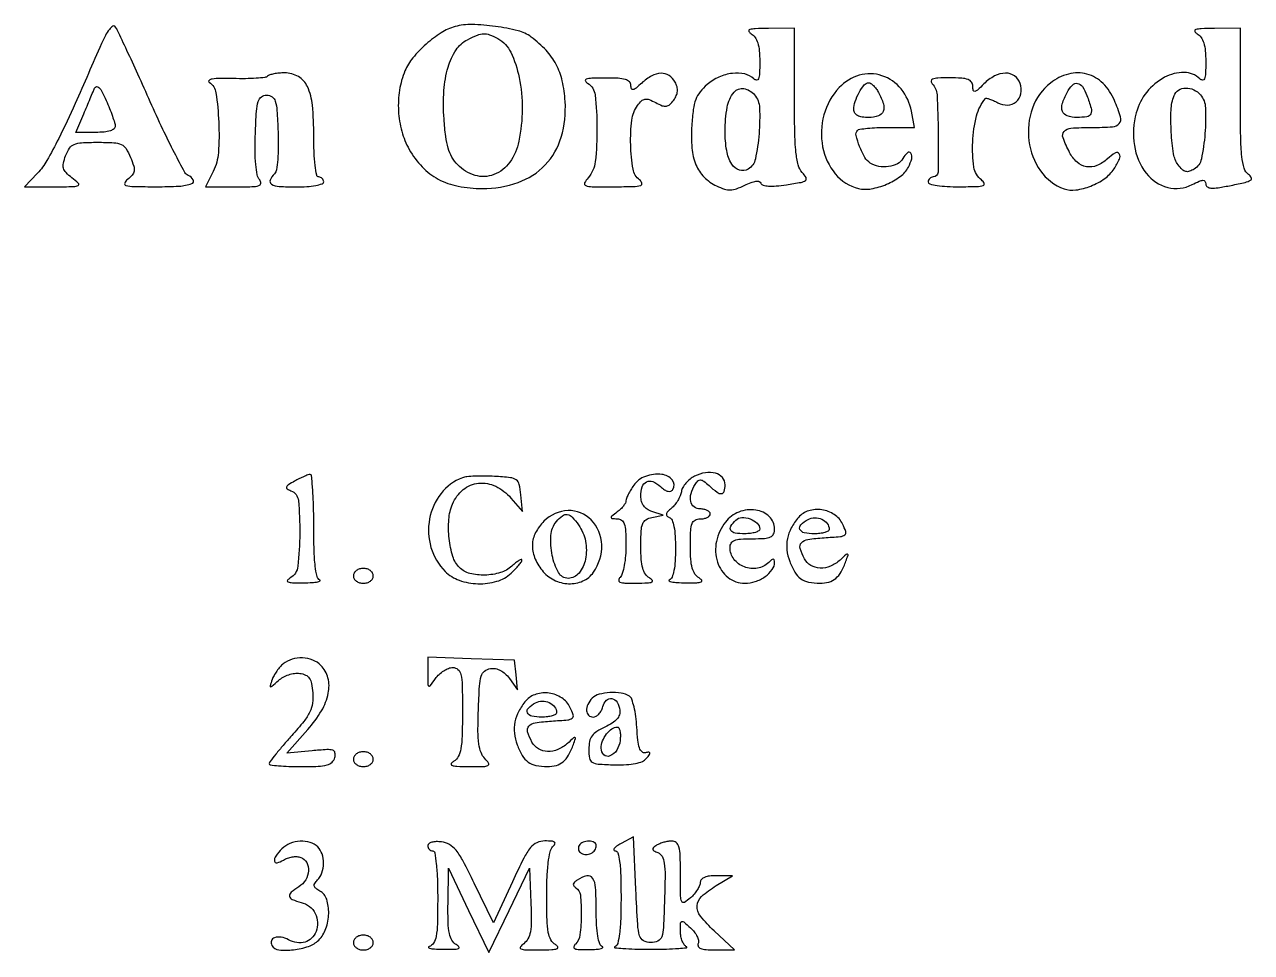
# Model space of a CAD drawing. Extents: x 16 to 560, y 1676 to 2109.
# Drawn here: x 15.6 to 263.2, y 1676.5 to 1863.8 of the extents above; entities that cross this region are included whole.
import ezdxf

# ---------------------------------------------------------------- set-up
doc = ezdxf.new("R2010")
doc.units = 0

msp = doc.modelspace()

# ---------------------------------------------------------------- linework, layer by layer
for points in [[(31.15173, 1859.914867, -0.002225), (25.822182, 1847.798487, -0.009915), (22.522388, 1840.765067, -0.01592), (20.138004, 1836.298466, -0.05941), (18.237154, 1833.75), (15.625818, 1831), (21.562909, 1831.022236, 0.00287), (25.57799, 1831.060325, 0.111331), (26.442379, 1831.269086, 0.522816), (26.506883, 1831.699938, 0.025032), (25.196639, 1832.816787, -0.034748), (23.997508, 1833.879806, -0.12532), (23.488191, 1834.75571, -0.125746), (23.460715, 1835.766799, -0.035092), (23.921889, 1837.294551, -0.056311), (24.701128, 1838.806712, -0.147126), (25.634124, 1839.577237, -0.087457), (27.145359, 1839.92103, -0.012304), (30.353929, 1840, -0.012545), (33.642244, 1839.917483, -0.094732), (35.145248, 1839.551143, -0.145519), (36.106901, 1838.712821, -0.043052), (37.016229, 1836.960821, -0.021153), (37.657708, 1835.205656, -0.112441), (37.743056, 1834.193911, -0.149587), (37.369594, 1833.393906, -0.047299), (36.387549, 1832.492624, 0.139467), (35.83954, 1831.765187, 0.451101), (36.084619, 1831.293339, 0.056369), (37.660553, 1831.084756, 0.003717), (42.25, 1831.031803, 0.014962), (46.818727, 1831.149783, 0.070682), (49.382623, 1831.661154, 0.464371), (49.674437, 1832.428684, 0.176352), (48.680969, 1833.292182, -0.179371), (47.962901, 1833.923725, -0.004424), (45.88275, 1837.865214, -0.009023), (43.538135, 1842.612866, -0.005954), (41.007374, 1848.149171, 0.002098), (38.514908, 1853.714848, 0.00314), (36.287028, 1858.553186, 0.001316), (34.344705, 1862.674292, 0.067607), (33.861539, 1863.414867, 0.401875), (33.42279, 1863.455997, 0.060372), (32.739132, 1862.764125, 0.040794), (31.944244, 1861.543656, 0.021454)], [(102.5, 1863.339282, 0.076144), (99.718831, 1862.106882, 0.038789), (96.660538, 1859.798062, 0.038764), (93.987303, 1857.036321, 0.074097), (92.393895, 1854.400297, 0.060099), (91.299874, 1850.53357, 0.052729), (91.08867, 1846.339176, 0.052993), (91.758196, 1842.214949, 0.062215), (93.267007, 1838.555726, 0.061971), (95.897593, 1835.01626, 0.079227), (99.127897, 1832.56188, 0.074715), (103.115413, 1831.140273, 0.048366), (108, 1830.666667, 0.084248), (115.235769, 1831.894579, 0.119197), (120.702447, 1835.425383, 0.120027), (123.9272, 1841.042667, 0.086199), (124.726582, 1848.263438, 0.040318), (124.13402, 1852.399236, 0.065746), (122.906445, 1855.71881, 0.067129), (120.880951, 1858.55862, 0.043991), (117.879381, 1861.240734, 0.099024), (115.213938, 1862.508368, 0.027733), (110.66211, 1863.38881, 0.028652), (105.931141, 1863.760127, 0.071663)], [(162.25, 1861.919901, -0.108122), (163.060198, 1861.175919, -0.078456), (163.601124, 1860.073002, -0.054175), (163.907027, 1858.492137, -0.020727), (164, 1856.25031, -0.009693), (163.954451, 1853.900904, -0.07412), (163.75, 1852.818815, -0.332949), (163.356231, 1852.553291, -0.18607), (162.8, 1852.8, 0.144702), (160.980839, 1853.789069, 0.083185), (158.467876, 1853.901203, 0.073973), (155.759913, 1853.154455, 0.073536), (153.380486, 1851.650857, 0.047537), (151.948786, 1850.160806, 0.077971), (151.089178, 1848.641201, 0.058015), (150.589447, 1846.627697, 0.016337), (150.282941, 1843.400857, 0.035054), (150.319723, 1838.83062, 0.078031), (151.123891, 1835.455056, 0.098588), (152.762262, 1832.987655, 0.085455), (155.298358, 1831.186283, 0.033605), (156.863981, 1830.5611, 0.084938), (158.073651, 1830.3866, 0.08087), (159.307946, 1830.6209, 0.028447), (160.969547, 1831.334921, -0.023677), (162.24867, 1831.899092, -0.060245), (163.230531, 1832.147404, -0.104475), (163.898655, 1832.09328, -0.244722), (164.248402, 1831.754795, 0.251118), (164.678324, 1831.348635, 0.050516), (165.752762, 1831.170857, 0.036965), (167.317149, 1831.187858, 0.016023), (169.38559, 1831.430572, 0.006695), (172.353929, 1831.916425, 0.121067), (173.227234, 1832.302852, 0.37475), (173.339551, 1832.86812, 0.053702), (172.587642, 1833.903156, -0.12151), (171.77221, 1835.4183, -0.037351), (171.311113, 1837.992713, -0.021227), (171.063843, 1842.101137, -0.004416), (171, 1849.328741), (171, 1863), (165.75, 1862.969591, 0.007048), (163.106127, 1862.917006, 0.064437), (161.973225, 1862.731064, 0.45961), (161.820456, 1862.386929, 0.151017)], [(252.25, 1861.919901, -0.108122), (253.060198, 1861.175919, -0.078456), (253.601124, 1860.073002, -0.054175), (253.907027, 1858.492137, -0.020727), (254, 1856.25031, -0.009693), (253.954451, 1853.900904, -0.07412), (253.75, 1852.818815, -0.332949), (253.356231, 1852.553291, -0.18607), (252.8, 1852.8, 0.19925), (249.647672, 1854.103339, 0.123073), (245.700598, 1853.111394, 0.10171), (242.094057, 1850.111375, 0.103161), (239.985562, 1845.946382, 0.102797), (239.601794, 1839.355304, 0.129211), (241.996194, 1833.750117, 0.165185), (246.320919, 1830.900144, 0.185626), (251.25, 1831.453595, -0.013814), (252.683966, 1832.148513, -0.094288), (253.4446, 1832.331122, -0.267585), (253.840177, 1832.127527, -0.144125), (254, 1831.584584, 0.244841), (254.295805, 1831.016719, 0.139865), (255.045111, 1830.758051, 0.052937), (256.488497, 1830.832165, 0.009532), (259.140918, 1831.304261, 0.007588), (261.982018, 1831.910954, 0.084941), (263.045064, 1832.35419, 0.381756), (263.18983, 1832.863514, 0.122353), (262.640918, 1833.520616, -0.163555), (261.770732, 1834.752015, -0.046127), (261.300227, 1837.088003, -0.022938), (261.057709, 1841.078476, -0.003708), (261, 1848.860243), (261, 1863), (255.75, 1862.969591, 0.007048), (253.106127, 1862.917006, 0.064437), (251.973225, 1862.731064, 0.45961), (251.820456, 1862.386929, 0.151017)], [(111.1504, 1860.919509, -0.16147), (113.745129, 1858.185258, -0.0594), (115.442275, 1853.070557, -0.052297), (116.060368, 1846.733363, -0.047567), (115.388852, 1840.194258, -0.105295), (113.569028, 1835.975066, -0.14783), (110.34954, 1833.475194, -0.16367), (106.537391, 1833.314081, -0.134396), (103.044157, 1835.452997, -0.058472), (101.88973, 1837.012028, -0.057663), (101.121104, 1838.803118, -0.0415), (100.619631, 1841.188389, -0.014262), (100.282097, 1844.702997, -0.032775), (100.272386, 1850.434995, -0.055766), (101.107064, 1855.148927, -0.07148), (102.706053, 1858.641108, -0.133505), (105, 1860.707477, -0.019165), (107.025369, 1861.635093, -0.089412), (108.275272, 1861.905175, -0.10254), (109.455334, 1861.702724, -0.02929)], [(64.669144, 1853.335811, -0.17028), (64.139439, 1853.081191, -0.010377), (62.363395, 1852.920921, -0.014517), (60.196132, 1852.833728, -0.010169), (57.752477, 1852.856113, 0.009189), (55.113422, 1852.885465, 0.03496), (53.4715, 1852.758544, 0.135174), (52.857423, 1852.487433, 0.50615), (52.8754, 1852.133784, -0.214299), (54.255359, 1849.960288, -0.0244), (54.818727, 1844.028264, -0.028974), (54.745282, 1837.926068, -0.09851), (53.703345, 1834.10716), (52.153289, 1831), (58.199089, 1831, 0.006641), (61.515855, 1831.044052, 0.063542), (62.911079, 1831.259882, 0.308939), (63.291162, 1831.719342, 0.1987), (63.078674, 1832.405204, -0.126804), (62.594776, 1833.431833, -0.023545), (62.298867, 1835.514748, -0.021342), (62.157498, 1838.264652, -0.01153), (62.206229, 1841.655204, -0.005937), (62.434305, 1846.27731, -0.055879), (62.77564, 1848.232679, -0.165665), (63.419252, 1849.148055, -0.158723), (64.5, 1849.5, -0.152231), (65.576751, 1849.164394, -0.167971), (66.221062, 1848.2875, -0.058737), (66.566769, 1846.424778, -0.00652), (66.7969, 1842.0969, -0.012814), (66.840117, 1839.107726, -0.019341), (66.710387, 1836.50735, -0.01748), (66.454483, 1834.445485, -0.158036), (66.0469, 1833.6469, 0.096943), (65.199558, 1832.387147, 0.374504), (65.470899, 1831.56238, 0.12032), (66.97983, 1831.100899, 0.014329), (70.5, 1831, 0.017105), (72.60834, 1831.072146, 0.027868), (74.384375, 1831.29375, 0.026982), (75.707933, 1831.608967, 0.332234), (76, 1832, 0.099038), (75.923658, 1832.381638, 0.097945), (75.70625, 1832.70625, 0.097945), (75.381638, 1832.923658, 0.099038), (75, 1833, -0.360933), (74.584126, 1833.345172, -0.016262), (74.280202, 1835.319373, -0.019889), (74.067552, 1837.956823, -0.01017), (74, 1841.277494, 0.02254), (73.719499, 1847.496603, 0.08607), (72.718411, 1851.231763, 0.153419), (70.882744, 1853.250065, 0.132845), (68.109963, 1854, 0.02193), (66.998262, 1853.951217, 0.025751), (65.953863, 1853.804894, 0.025987), (65.098461, 1853.593159, 0.123316)], [(140.188561, 1851.961045, -0.012395), (139.024239, 1850.929021, -0.119524), (138.436751, 1850.6361, -0.376872), (138.11646, 1850.809506, -0.088671), (138, 1851.461045, 0.196577), (137.698896, 1852.197316, 0.12936), (136.902088, 1852.671805, 0.058841), (135.397738, 1852.918062, 0.012626), (132.75, 1852.969591, 0.007048), (130.106127, 1852.917006, 0.064437), (128.973225, 1852.731064, 0.45961), (128.820456, 1852.386929, 0.151017), (129.25, 1851.919901, -0.238565), (130.77571, 1849.565618, -0.025419), (131.150754, 1842.851963, -0.028053), (130.804558, 1836.084949, -0.158394), (129.345012, 1832.828741, 0.076221), (128.66123, 1831.792802, 0.444262), (128.889281, 1831.260663, 0.080158), (130.156499, 1831.043395, 0.003609), (134.595012, 1831.031803, 0.004634), (138.514641, 1831.086186, 0.058779), (139.972418, 1831.292459, 0.429556), (140.214937, 1831.734957, 0.154053), (139.75, 1832.392046, -0.191933), (138.426275, 1834.589193, -0.033767), (137.957698, 1839.482111, -0.035793), (138.176177, 1844.491298, -0.129778), (139.329165, 1847.435482, -0.044071), (140.137696, 1848.358349, -0.153863), (140.839354, 1848.70417, -0.132433), (141.677348, 1848.610985, -0.029338), (143, 1848, 0.028776), (144.317332, 1847.389676, 0.129782), (145.152268, 1847.29052, 0.154698), (145.846326, 1847.62312, 0.046429), (146.632088, 1848.511528, 0.053322), (147.16103, 1849.425086, 0.08455), (147.38383, 1850.299155, 0.086096), (147.302984, 1851.186257, 0.057248), (146.92607, 1852.13814, 0.126646), (145.711582, 1853.459317, 0.15159), (144.091446, 1853.915753, 0.118959), (142.187172, 1853.402881, 0.062615)], [(180.038791, 1851.041526, 0.121275), (176.954737, 1845.527822, 0.114624), (176.694722, 1839.089697, 0.125465), (179.25136, 1833.623819, 0.162374), (183.907566, 1830.693444, 0.104485), (186.508215, 1830.611323, 0.056745), (189.58578, 1831.52976, 0.057027), (192.351287, 1833.103332, 0.11251), (194.000529, 1835.000988, 0.058178), (194.661658, 1836.679728, 0.211263), (194.485962, 1837.786331, 0.458516), (193.795508, 1837.881598, 0.08467), (192.875307, 1836.74167, -0.144808), (191.771925, 1835.665369, -0.085382), (190.007317, 1835.090362, -0.079841), (188.029274, 1835.11942, -0.098399), (186.312561, 1835.785665, -0.121989), (185.212455, 1836.939303, -0.036653), (184.159042, 1839.144771, -0.032919), (183.448864, 1841.388747, -0.262302), (183.730511, 1842.397177, -0.162385), (184.206813, 1842.635204, -0.010587), (185.75964, 1842.822921, -0.014513), (187.656785, 1842.956141, -0.010271), (189.791667, 1843), (195.25, 1843), (194.62607, 1846.25, 0.122825), (192.531519, 1850.768114, 0.144724), (188.666412, 1853.439822, 0.150544), (184.089932, 1853.524616, 0.135602)], [(209.222222, 1851.777778, -0.009151), (207.94567, 1850.547114, -0.13264), (207.395161, 1850.256967, -0.414034), (207.092414, 1850.448371, -0.055539), (207, 1851.277778, 0.147756), (206.74397, 1852.125255, 0.159528), (206.067742, 1852.658392, 0.073825), (204.74998, 1852.930806, 0.014118), (202.3, 1853, 0.0096), (199.925377, 1852.954404, 0.073105), (198.829167, 1852.75, 0.330343), (198.558074, 1852.355767, 0.189643), (198.8, 1851.8, -0.185873), (199.774007, 1849.606255, -0.009915), (200.010645, 1841.841708, -0.007574), (199.975077, 1833.956095, -0.408467), (199, 1833, 0.099038), (198.618362, 1832.923658, 0.097945), (198.29375, 1832.70625, 0.097945), (198.076342, 1832.381638, 0.099038), (198, 1832, 0.343379), (198.309858, 1831.60201, 0.023516), (199.804549, 1831.29791, 0.025245), (201.813189, 1831.08986, 0.014455), (204.25, 1831.031803, 0.004944), (207.816919, 1831.085226, 0.067271), (209.09776, 1831.290881, 0.456897), (209.290585, 1831.722551, 0.121707), (208.75, 1832.392046, -0.196716), (207.217264, 1834.989986, -0.048329), (206.974602, 1840.045014, -0.048936), (207.750755, 1845.308346, -0.114483), (209.549808, 1848.83102, -0.285701), (209.76893, 1848.902196, -0.021674), (210.39371, 1848.718578, -0.02466), (211.166825, 1848.411133, -0.015899), (212.031018, 1847.983399, 0.129974), (214.019614, 1847.511698, 0.173886), (215.734821, 1848.176821, 0.169641), (216.66407, 1849.798067, 0.123549), (216.535391, 1851.888493, 0.164688), (215.429309, 1853.393537, 0.157716), (213.615329, 1853.950133, 0.11854), (211.390199, 1853.379318, 0.074714)], [(222.658927, 1851.946352, 0.141593), (219.026101, 1846.889469, 0.117944), (218.317822, 1840.28557, 0.12149), (220.666948, 1834.224612, 0.155681), (225.402623, 1830.62183, 0.120844), (227.812729, 1830.377686, 0.059821), (230.803508, 1831.17031, 0.058642), (233.613363, 1832.689749, 0.094755), (235.497995, 1834.637284, 0.034496), (236.61328, 1836.626131, 0.260779), (236.54267, 1837.6616, 0.404736), (235.758786, 1837.839651, 0.047473), (234.17739, 1836.660536, -0.086357), (232.045162, 1835.313984, -0.140408), (229.931821, 1835.076301, -0.142615), (228.036278, 1835.992688, -0.090222), (226.52568, 1837.95034, -0.028417), (225.199704, 1840.916136, -0.279094), (225.43571, 1842.207776, -0.198911), (226.802886, 1842.873329, -0.015087), (231, 1843, 0.014633), (235.218451, 1843.123483, 0.206106), (236.542013, 1843.787583, 0.256722), (236.806255, 1845.114011, 0.022461), (235.584658, 1848.451627, 0.09862), (233.276031, 1851.881914, 0.130166), (230.024721, 1853.756172, 0.131659), (226.300776, 1853.764526, 0.102089)], [(33.925836, 1843.25, -0.244857), (33.688147, 1842.71918, -0.090813), (32.94297, 1842.323244, -0.054836), (31.708406, 1842.075933, -0.022039), (29.98658, 1842), (25.97316, 1842), (27.577389, 1845.75, 0.00055), (28.235002, 1847.291903, 0.000562), (28.884351, 1848.823862, 0.000544), (29.445279, 1850.155408, 0.002354), (29.773875, 1850.948253, -0.277538), (30.163309, 1851.238903, -0.233936), (30.652143, 1851.05496, -0.068235), (31.29529, 1850.14455, -0.015774), (32.108902, 1848.448253, -0.009216), (32.781564, 1846.844982, -0.010642), (33.361519, 1845.292612, -0.009785), (33.797637, 1843.961828, -0.059534)], [(162.927539, 1849.58731, -0.163639), (163.948208, 1846.942633, -0.031568), (163.848326, 1841.740301, -0.030095), (163.115114, 1836.629262, -0.207946), (161.691431, 1834.603976, -0.216128), (159.883074, 1834.381643, -0.181318), (158.346174, 1835.579654, -0.096822), (157.32295, 1838.323854, -0.040987), (157, 1842.256871, -0.04408), (157.426415, 1847.08435, -0.126613), (158.812206, 1850.121298, -0.274479), (160.772608, 1850.848155, -0.176129)], [(187.964816, 1850.065741, -0.04526), (188.94188, 1847.760804, -0.171781), (188.89603, 1846.220581, -0.224985), (187.931744, 1845.30738, -0.079063), (186, 1845, -0.033022), (184.648886, 1845.08933, -0.087468), (183.729006, 1845.380478, -0.13464), (183.196458, 1845.875302, -0.139502), (183, 1846.565741, -0.079187), (183.264826, 1848.22742, -0.047118), (184.065888, 1850.06923, -0.046641), (185.087814, 1851.57059, -0.223606), (186, 1852, -0.150179), (186.428343, 1851.868375, -0.045357), (186.960638, 1851.431812, -0.040905), (187.500138, 1850.806006, -0.034591)], [(230.024751, 1849.4349, -0.020067), (230.871724, 1846.90614, -0.179736), (230.788222, 1845.758187, -0.250988), (230.001604, 1845.159337, -0.039739), (228, 1845, -0.079063), (226.068256, 1845.30738, -0.224985), (225.10397, 1846.220581, -0.171781), (225.05812, 1847.760804, -0.04526), (226.035184, 1850.065741, -0.065722), (227.089626, 1851.534486, -0.248353), (228.125733, 1851.889415, -0.214681), (229.117608, 1851.2399, -0.051236)], [(252.927539, 1849.58731, -0.163639), (253.948208, 1846.942633, -0.031568), (253.848326, 1841.740301, -0.030095), (253.115114, 1836.629262, -0.207946), (251.691431, 1834.603976, -0.053444), (250.7111, 1834.140951, -0.147704), (249.95639, 1834.109853, -0.131815), (249.256794, 1834.505067, -0.03895), (248.441431, 1835.44113, -0.121994), (247.513765, 1837.660323, -0.023386), (247.046689, 1842.033861, -0.025266), (247.005902, 1846.511371, -0.081428), (247.606989, 1849.418213, -0.163273), (248.504929, 1850.505966, -0.132069), (249.961705, 1850.947661, -0.116796), (251.589793, 1850.616331, -0.111652)], [(70.132658, 1771.616582, 0.013834), (68.869491, 1770.869817, 0.161157), (68.509426, 1770.433244, 0.356033), (68.62869, 1770.06598, 0.051625), (69.382658, 1769.683402, -0.285379), (70.892911, 1767.690187, -0.024996), (71.174102, 1761.0696, -0.02588), (70.780002, 1754.429667, -0.237403), (69.25, 1752.080099, 0.094553), (68.698753, 1751.600547, 0.51356), (68.791401, 1751.281455, 0.080433), (69.695608, 1751.118017, 0.007272), (72, 1751.109356, 0.01065), (73.648114, 1751.162253, 0.028792), (74.810937, 1751.2918, 0.10152), (75.268324, 1751.469657, 0.607908), (75.25, 1751.662281, -0.245481), (74.654574, 1752.360894, -0.027612), (74.292105, 1754.48301, -0.021815), (74.065188, 1757.703728, -0.006679), (74, 1762.583333, 0.006752), (73.946095, 1766.575003, 0.011279), (73.779687, 1769.929695, 0.005023), (73.551335, 1772.702565, 0.401093), (73.25, 1772.964565, 0.07822), (72.824313, 1772.876795, 0.01217), (72.024906, 1772.553977, 0.013299), (71.094012, 1772.121708, 0.01123)], [(138.556704, 1770.777494, 0.01766), (137.960783, 1769.85933, 0.020027), (137.457282, 1768.938406, 0.01967), (137.094886, 1768.128969, 0.095695), (137, 1767.637736, -0.129432), (136.883619, 1767.195684, -0.036794), (136.485938, 1766.599699, -0.034415), (135.919766, 1765.968033, -0.030488), (135.25, 1765.392046, 0.005777), (134.13212, 1764.522916, 0.22845), (134, 1764.24884, 0.395521), (134.161439, 1764.076683, 0.011517), (135.25, 1764.031803, -0.15434), (136.12591, 1763.737219, -0.157011), (136.665953, 1762.994385, -0.067819), (136.934426, 1761.533208, -0.011571), (137, 1758.7, -0.020792), (136.911925, 1756.58293, -0.024856), (136.6475, 1754.604375, -0.024774), (136.265473, 1752.988067, -0.12661), (135.8, 1752.2, 0.171477), (135.534291, 1751.643915, 0.345726), (135.777083, 1751.256335, 0.078228), (136.8017, 1751.060017, 0.010001), (139.05, 1751.030409, 0.007366), (141.347588, 1751.079966, 0.083819), (142.233494, 1751.26282, 0.508239), (142.32063, 1751.590942, 0.090879), (141.75, 1752.080099, -0.114293), (140.915185, 1752.86566, -0.080492), (140.378666, 1754.043119, -0.050871), (140.085165, 1755.802958, -0.015902), (140, 1758.480139, -0.01122), (140.069603, 1761.581432, -0.081134), (140.375103, 1763.037645, -0.165324), (141.040831, 1763.833843, -0.088352), (142.25, 1764.3035), (144.5, 1764.746101), (142.25, 1765.489682, -0.066453), (141.2798, 1765.960607, -0.088582), (140.57198, 1766.635116, -0.089436), (140.145838, 1767.507498, -0.069108), (140, 1768.557614, -0.074253), (140.284991, 1770.4661, -0.205843), (141.14355, 1771.480301, -0.219666), (142.422893, 1771.518485, -0.083427), (143.963736, 1770.532819, 0.034239), (144.805722, 1769.869701, 0.091132), (145.50256, 1769.561101, 0.150882), (146.050105, 1769.596395, 0.164806), (146.45974, 1769.934857, 0.322121), (146.326049, 1771.850471, 0.195341), (144.232602, 1772.972594, 0.11266), (140.92151, 1772.579546, 0.155551)], [(150.843281, 1772.609186, 0.055016), (149.928146, 1772.019495, 0.04581), (149.100031, 1771.210224, 0.047768), (148.475027, 1770.315767, 0.085798), (148.174498, 1769.474883, -0.057436), (147.922094, 1768.619133, -0.035008), (147.442819, 1767.679226, -0.03473), (146.828592, 1766.802211, -0.051035), (146.16564, 1766.135248, 0.027003), (145.423369, 1765.456909, 0.139248), (145.159299, 1764.973142, 0.264662), (145.272319, 1764.600556, 0.100377), (145.75, 1764.301915, -0.213534), (146.291362, 1763.767006, -0.043737), (146.676347, 1762.444277, -0.033774), (146.92305, 1760.531813, -0.015193), (147, 1758, -0.015358), (146.922451, 1755.475879, -0.033339), (146.674812, 1753.552994, -0.042538), (146.289573, 1752.212064, -0.208569), (145.75, 1751.662281, 0.607908), (145.731676, 1751.469657, 0.10152), (146.189063, 1751.2918, 0.028792), (147.351886, 1751.162253, 0.01065), (149, 1751.109356, 0.007272), (151.304392, 1751.118017, 0.080433), (152.208599, 1751.281455, 0.51356), (152.301247, 1751.600547, 0.094553), (151.75, 1752.080099, -0.114886), (150.913175, 1752.869399, -0.080592), (150.377024, 1754.054011, -0.050548), (150.084524, 1755.830752, -0.01554), (150, 1758.54969, -0.009946), (150.061813, 1761.656928, -0.078137), (150.341738, 1763.068711, -0.189894), (150.946574, 1763.748642, -0.117654), (152, 1764, 0.048028), (152.765418, 1764.073693, 0.068025), (153.4125, 1764.29375, 0.088204), (153.848523, 1764.618118, 0.191087), (154, 1765, 0.191087), (153.848523, 1765.381882, 0.088204), (153.4125, 1765.70625, 0.068025), (152.765418, 1765.926307, 0.048028), (152, 1766, -0.167499), (150.753716, 1766.429554, -0.176598), (150.06991, 1767.526636, -0.124246), (150.133949, 1769.149319, -0.069442), (150.954263, 1770.960237, -0.056823), (151.528219, 1771.673612, -0.220572), (152.048425, 1771.860891, -0.142294), (152.683972, 1771.613422, -0.020392), (153.767691, 1770.710237, 0.022379), (155.382548, 1769.375229, 0.176699), (156.296371, 1769.096276, 0.328899), (156.833594, 1769.538781, 0.061645), (157, 1770.883369, 0.180881), (156.462964, 1772.319303, 0.146462), (155.063451, 1773.204852, 0.109255), (153.038138, 1773.317686, 0.075266)], [(104, 1772.309476, 0.138267), (99.675751, 1769.126961, 0.120109), (97.362168, 1763.980396, 0.116945), (97.646496, 1758.233424, 0.126451), (100.495213, 1753.413878, 0.11237), (103.358296, 1751.612491, 0.077567), (107.138383, 1750.913016, 0.078076), (110.926205, 1751.399319, 0.117157), (113.811439, 1753.038955, 0.013978), (114.649662, 1753.86483, 0.01887), (115.35711, 1754.659927, 0.016127), (115.888442, 1755.348591, 0.157507), (116, 1755.693943, 0.515664), (115.853813, 1755.797997, 0.052568), (115.397889, 1755.584113, 0.032414), (114.737436, 1755.123996, 0.015569), (113.950262, 1754.454988, -0.111052), (111.652472, 1753.156493, -0.066453), (108.541745, 1752.653021, -0.067873), (105.496997, 1752.982493, -0.136353), (103.409012, 1754.162417, -0.12295), (102.061439, 1756.406808, -0.046656), (101.320166, 1760.011548, -0.046214), (101.253723, 1763.872738, -0.079553), (101.997451, 1766.993847, -0.122431), (104.142108, 1769.896408, -0.148427), (107.251543, 1771.196766, -0.139409), (110.710955, 1770.582825, -0.103466), (113.795801, 1768.194223), (116.091602, 1765.5), (115.795801, 1768.885534, 0.032645), (115.477703, 1770.956373, 0.188425), (114.872635, 1771.859736, 0.126009), (113.67626, 1772.306576, 0.011646), (110.5, 1772.572291, 0.011837), (108.475762, 1772.646207, 0.01331), (106.528125, 1772.619343, 0.012635), (104.87857, 1772.510845, 0.067281)], [(120.454545, 1763.545455, 0.076778), (118.75617, 1761.226546, 0.110539), (118.107665, 1758.775993, 0.10739), (118.558887, 1756.230461, 0.069391), (120.07258, 1753.634859, 0.10909), (122.443121, 1751.690455, 0.10789), (125.421588, 1750.915031, 0.114701), (128.308523, 1751.466245, 0.136518), (130.443296, 1753.222506, 0.16109), (132.105155, 1758.759605, 0.187422), (129.984686, 1763.797418, 0.213809), (125.303148, 1765.670407, 0.188356)], [(157.07258, 1763.365141, 0.116059), (155.253273, 1759.454443, 0.128401), (155.465725, 1755.296909, 0.148522), (157.599211, 1752.187418, 0.170256), (160.985275, 1751, 0.081804), (163.098966, 1751.348145, 0.072885), (165.083341, 1752.361138, 0.080923), (166.51061, 1753.770283, 0.15889), (167, 1755.271429, 0.081409), (166.927739, 1755.712302, 0.338433), (166.718354, 1755.853473, 0.158891), (166.367249, 1755.71543, 0.023917), (165.8, 1755.2, -0.155225), (163.546813, 1754.034383, -0.134958), (160.89258, 1754.29769, -0.138244), (158.790858, 1755.868796, -0.165006), (158, 1758.2, -0.130595), (158.238071, 1759.095939, -0.169303), (158.875, 1759.65, -0.080495), (160.126596, 1759.929702, -0.014806), (162.5, 1760, 0.014095), (164.962053, 1760.069418, 0.08906), (166.177427, 1760.359156, 0.185286), (166.781283, 1760.954253, 0.106977), (167, 1761.964816, 0.206401), (165.922549, 1764.46372, 0.155356), (163.195406, 1765.775633, 0.128685), (159.788883, 1765.379275, 0.133913)], [(171.817182, 1764.298524, 0.056913), (170.366144, 1762.210422, 0.074162), (169.578813, 1760.023307, 0.07618), (169.475417, 1757.748568, 0.064257), (170.037095, 1755.402434, 0.042024), (171.080067, 1753.228462, 0.104184), (172.263657, 1751.92945, 0.10793), (173.842875, 1751.244556, 0.047123), (176.127555, 1751.015313, 0.068204), (177.948859, 1751.254111, 0.108727), (179.333965, 1751.980804, 0.092588), (180.430706, 1753.319512, 0.039238), (181.3878, 1755.443933, 0.00681), (181.814607, 1756.685007, 0.446126), (181.713634, 1756.86069, 0.236973), (181.443752, 1756.790205, 0.003685), (180.214294, 1755.693933, -0.08518), (178.26356, 1754.455614, -0.107695), (176.167199, 1754.071757, -0.124075), (174.31855, 1754.604048, -0.138923), (173.035184, 1755.934259, -0.048036), (172.155143, 1758.042744, -0.267372), (172.416109, 1759.19289, -0.172665), (173.699178, 1759.866091, -0.020134), (176.972466, 1760.19774, 0.006368), (180.263224, 1760.439872, 0.140539), (181.152463, 1760.780109, 0.324122), (181.353401, 1761.431435, 0.033638), (180.699663, 1763, 0.133013), (179.03604, 1764.871714, 0.109069), (176.525756, 1765.82359, 0.110494), (173.875094, 1765.624593, 0.139587)], [(127.443296, 1762.777494, -0.105092), (128.829867, 1759.512494, -0.096636), (128.828073, 1755.861094, -0.120692), (127.530349, 1753.056581, -0.228135), (125.335184, 1752, -0.274396), (123.397149, 1753.150176, -0.074198), (122.116968, 1756.641461, -0.068616), (121.849397, 1760.670523, -0.15677), (122.97125, 1763.465358, -0.054795), (124.171858, 1764.626274, -0.205765), (125.164253, 1764.88311, -0.168485), (126.167723, 1764.352433, -0.034888)], [(164, 1761.964816, -0.260373), (163.792731, 1761.593777, -0.060265), (163.11875, 1761.283415, -0.047344), (162.149321, 1761.070151, -0.03049), (161, 1761, -0.034493), (159.018896, 1761.13683, -0.213674), (158.175056, 1761.66462, -0.295242), (158.161047, 1762.504601, -0.057037), (159.153196, 1763.753196, -0.193956), (160.362253, 1764.267576, -0.093413), (162.050883, 1763.982579, -0.09555), (163.490315, 1763.111885, -0.212167)], [(178, 1761.877555, -0.274322), (177.799313, 1761.539295, -0.053871), (177.11875, 1761.257782, -0.043498), (176.149487, 1761.063686, -0.027681), (175, 1761, -0.047802), (172.971755, 1761.194352, -0.246412), (172.118806, 1761.876039, -0.314518), (172.304494, 1762.810746, -0.063847), (173.739424, 1763.87405, -0.125329), (175.10239, 1764.237865, -0.112901), (176.532392, 1763.928042, -0.122207), (177.604613, 1763.05846, -0.162963)], [(82, 1752.5, 0.130775), (82.153209, 1751.924246, 0.10214), (82.583333, 1751.4375, 0.08892), (83.230589, 1751.111864, 0.072314), (84, 1751, 0.072314), (84.769411, 1751.111864, 0.08892), (85.416667, 1751.4375, 0.10214), (85.846791, 1751.924246, 0.130775), (86, 1752.5, 0.130775), (85.846791, 1753.075754, 0.10214), (85.416667, 1753.5625, 0.08892), (84.769411, 1753.888136, 0.072314), (84, 1754, 0.072314), (83.230589, 1753.888136, 0.08892), (82.583333, 1753.5625, 0.10214), (82.153209, 1753.075754, 0.130775)], [(67.830866, 1734.75, 0.043976), (67.186897, 1734.130396, 0.026604), (66.534631, 1733.296157, 0.026531), (65.970869, 1732.391612, 0.041655), (65.596702, 1731.556067, 0.006987), (65.174753, 1730.298805, 0.467313), (65.281854, 1730.129669, 0.216939), (65.563315, 1730.215277, 0.00326), (66.8745, 1731.386424, -0.059151), (67.796665, 1732.041151, -0.043722), (68.944314, 1732.542475, -0.044488), (70.131067, 1732.827288, -0.071954), (71.167535, 1732.830358, -0.071361), (72.352278, 1732.485597, -0.139185), (73.097444, 1731.855077, -0.100645), (73.544031, 1730.772751, -0.02678), (73.800565, 1728.914394, -0.053477), (73.751624, 1726.807235, -0.081871), (73.224274, 1725.062047, -0.055554), (72.00025, 1723.143213, -0.013374), (69.550565, 1720.267464, 0.005528), (67.806679, 1718.284169, 0.008352), (66.336728, 1716.515753, 0.004023), (65.133924, 1714.993618, 0.166693), (65, 1714.603071, 0.377309), (65.211768, 1714.362392, 0.008357), (66.875115, 1714.177152, 0.014688), (68.935865, 1714.043383, 0.008862), (71.383369, 1714, 0.009614), (74.862552, 1714.066907, 0.055922), (76.6733, 1714.340917, 0.122153), (77.685735, 1714.900623, 0.142682), (78.247959, 1715.840196, 0.113007), (78.277465, 1716.800368, 0.279583), (77.821361, 1717.300303, 0.087788), (76.637991, 1717.432008, 0.007877), (73.649413, 1717.192291), (68.569644, 1716.70419), (72.784822, 1721.492885, 0.045443), (75.555724, 1725.285559, 0.084838), (76.930287, 1728.820361, 0.112749), (76.859394, 1731.908878, 0.135291), (75.428571, 1734.428571, 0.102973), (73.786615, 1735.504741, 0.08336), (71.721302, 1735.941961, 0.082591), (69.608599, 1735.681795, 0.098035)], [(97, 1732.816427, 0.003901), (97.017377, 1730.589122, 0.246489), (97.198964, 1730.255897, 0.39971), (97.497054, 1730.307682, 0.006816), (98.556704, 1731.777494, -0.052447), (99.296151, 1732.627743, -0.04614), (100.226969, 1733.347139, -0.048718), (101.19926, 1733.839075, -0.093028), (102.056704, 1734, -0.181985), (103.102089, 1733.606479, -0.160593), (103.69572, 1732.598566, -0.048844), (103.950112, 1730.419012, -0.004646), (104, 1725.04969, -0.006692), (103.934959, 1720.190326, -0.036766), (103.672648, 1717.582943, -0.07538), (103.150473, 1716.029319, -0.143132), (102.25, 1715.080099, 0.116653), (101.74714, 1714.602472, 0.489346), (101.862911, 1714.265909, 0.073651), (102.863504, 1714.081476, 0.007234), (105.321429, 1714.030409, 0.005557), (108.272528, 1714.044597, 0.110757), (109.144231, 1714.254722, 0.449162), (109.267618, 1714.701721, 0.052652), (108.532765, 1715.610092, -0.106052), (107.749605, 1716.821016, -0.057077), (107.309938, 1718.551987, -0.033846), (107.135418, 1721.151168, -0.008706), (107.211336, 1725.360092, -0.005779), (107.440716, 1730.236356, -0.055778), (107.791071, 1732.277354, -0.154837), (108.470722, 1733.295345, -0.134127), (109.653443, 1733.806898, -0.085008), (110.664393, 1733.778537, -0.071509), (111.675533, 1733.42037, -0.064953), (112.628053, 1732.750475, -0.051264), (113.465207, 1731.806898), (115.123528, 1729.5), (114.811764, 1732.5), (114.5, 1735.5), (105.75, 1735.788933), (97, 1736.077866)], [(116.817182, 1727.298524, 0.056913), (115.366144, 1725.210422, 0.074162), (114.578813, 1723.023307, 0.07618), (114.475417, 1720.748568, 0.064257), (115.037095, 1718.402434, 0.042024), (116.080067, 1716.228462, 0.104184), (117.263657, 1714.92945, 0.10793), (118.842875, 1714.244556, 0.047123), (121.127555, 1714.015313, 0.068204), (122.948859, 1714.254111, 0.108727), (124.333965, 1714.980804, 0.092588), (125.430706, 1716.319512, 0.039238), (126.3878, 1718.443933, 0.00681), (126.814607, 1719.685007, 0.446126), (126.713634, 1719.86069, 0.236973), (126.443752, 1719.790205, 0.003685), (125.214294, 1718.693933, -0.08518), (123.26356, 1717.455614, -0.107695), (121.167199, 1717.071757, -0.124075), (119.31855, 1717.604048, -0.138923), (118.035184, 1718.934259, -0.048036), (117.155143, 1721.042744, -0.267372), (117.416109, 1722.19289, -0.172665), (118.699178, 1722.866091, -0.020134), (121.972466, 1723.19774, 0.006368), (125.263224, 1723.439872, 0.140539), (126.152463, 1723.780109, 0.324122), (126.353401, 1724.431435, 0.033638), (125.699663, 1726, 0.133013), (124.03604, 1727.871714, 0.109069), (121.525756, 1728.82359, 0.110494), (118.875094, 1728.624593, 0.139587)], [(130.2, 1727.8, 0.081274), (129.311354, 1726.563643, 0.128001), (129.044954, 1725.291321, 0.190372), (129.45929, 1724.374509, 0.194939), (130.383369, 1724, 0.134877), (130.953363, 1724.156608, 0.073014), (131.522101, 1724.618448, 0.064078), (132.003743, 1725.300282, 0.057876), (132.3173, 1726.105356, -0.131396), (133.047228, 1727.388901, -0.252286), (134.147435, 1727.727033, -0.209668), (135.202342, 1726.990628, -0.10386), (135.759172, 1725.421672, -0.11484), (135.669004, 1724.47156, -0.099459), (135.16919, 1723.601771, -0.072614), (134.214605, 1722.787902, -0.032433), (132.759172, 1722, 0.0333), (131.099809, 1721.09798, 0.095157), (130.146598, 1720.20241, 0.107518), (129.657831, 1719.085837, 0.04964), (129.5, 1717.5, 0.041273), (129.650166, 1715.683917, 0.220075), (130.196414, 1714.882447, 0.119981), (131.380061, 1714.515663, 0.009254), (134.728022, 1714.371054, 0.018916), (137.084348, 1714.402084, 0.037462), (138.937896, 1714.636658, 0.048672), (140.309502, 1715.058004, 0.12128), (141.147294, 1715.677479, 0.014895), (141.736878, 1716.43256, 0.211169), (141.808929, 1716.759478, 0.380725), (141.609239, 1716.909383, 0.032266), (140.919273, 1716.806424, -0.24655), (140.237875, 1716.995608, -0.124083), (139.74314, 1717.768116, -0.054214), (139.40718, 1719.311076, -0.012378), (139.189827, 1721.978172, 0.019364), (138.98405, 1724.131305, 0.02553), (138.621256, 1726.069357, 0.024598), (138.170863, 1727.605018, 0.169079), (137.689827, 1728.212859, 0.104281), (136.025833, 1728.836404, 0.051493), (133.760435, 1728.944835, 0.051789), (131.578153, 1728.595898, 0.131591)], [(123, 1724.877555, -0.274322), (122.799313, 1724.539295, -0.053871), (122.11875, 1724.257782, -0.043498), (121.149487, 1724.063686, -0.027681), (120, 1724, -0.047802), (117.971755, 1724.194352, -0.246412), (117.118806, 1724.876039, -0.314518), (117.304494, 1725.810746, -0.063847), (118.739424, 1726.87405, -0.125329), (120.10239, 1727.237865, -0.112901), (121.532392, 1726.928042, -0.122207), (122.604613, 1726.05846, -0.162963)], [(135.816422, 1719.258551, -0.109319), (135.142846, 1717.309142, -0.161029), (133.769827, 1716.150266, -0.297477), (132.561568, 1716.390888, -0.201654), (132, 1717.726676, -0.093573), (132.273684, 1719.176278, -0.069972), (133.073235, 1720.595932, -0.074843), (134.158267, 1721.645428, -0.156085), (135.266422, 1722, -0.285495), (135.576886, 1721.806997, -0.065195), (135.785384, 1721.194699, -0.048635), (135.874952, 1720.309156, -0.029639)], [(82, 1715.5, 0.130775), (82.153209, 1714.924246, 0.10214), (82.583333, 1714.4375, 0.08892), (83.230589, 1714.111864, 0.072314), (84, 1714, 0.072314), (84.769411, 1714.111864, 0.08892), (85.416667, 1714.4375, 0.10214), (85.846791, 1714.924246, 0.130775), (86, 1715.5, 0.130775), (85.846791, 1716.075754, 0.10214), (85.416667, 1716.5625, 0.08892), (84.769411, 1716.888136, 0.072314), (84, 1717, 0.072314), (83.230589, 1716.888136, 0.08892), (82.583333, 1716.5625, 0.10214), (82.153209, 1716.075754, 0.130775)], [(67.571429, 1697.428571, 0.038221), (66.316197, 1695.96522, 0.192781), (66.053178, 1694.942397, 0.45412), (66.581785, 1694.589188, 0.073822), (67.867534, 1695.149347, -0.055905), (68.702771, 1695.549268, -0.045487), (69.666017, 1695.789027, -0.04719), (70.606265, 1695.84431, -0.082896), (71.367534, 1695.689205, -0.177441), (72.562238, 1694.646361, -0.141923), (72.937598, 1692.967579, -0.12208), (72.364384, 1691.146495, -0.116686), (71, 1689.767927, 0.032192), (69.433035, 1688.643072, 0.260683), (69.121713, 1687.849391, 0.269566), (69.637625, 1687.188505, 0.033877), (71.43335, 1686.606084, -0.10447), (73.112162, 1685.786641, -0.10935), (74.283608, 1684.369269, -0.108637), (74.75225, 1682.581919, -0.101953), (74.445356, 1680.718196, -0.109614), (73.56414, 1679.387051, -0.119334), (72.227044, 1678.603388, -0.111106), (70.600509, 1678.487248, -0.085551), (68.906891, 1679.04983, 0.07731), (67.413698, 1679.573135, 0.126636), (66.08424, 1679.481044, 0.233668), (65.440864, 1678.844336, 0.224954), (65.542705, 1677.930902, 0.231848), (66.977187, 1677.028402, 0.054678), (69.890807, 1677.038072, 0.054032), (72.950956, 1677.724069, 0.114728), (75, 1679, 0.113319), (76.450972, 1681.315765, 0.077346), (77.008154, 1684.383608, 0.083842), (76.601527, 1687.227607, 0.189154), (75.25, 1688.888031, -0.036284), (74.403547, 1689.450183, -0.175087), (74.09893, 1689.930318, -0.202329), (74.193842, 1690.450216, -0.05021), (74.75, 1691.137721, 0.114905), (75.638258, 1692.580984, 0.079012), (75.955462, 1694.483605, 0.079505), (75.666779, 1696.378676, 0.119451), (74.8, 1697.8, 0.125389), (73.274279, 1698.706126, 0.084647), (71.254076, 1698.944709, 0.08164), (69.198151, 1698.497345, 0.102411)], [(97, 1698.066422, 0.09266), (97.076096, 1697.659329, 0.096216), (97.29375, 1697.313262, 0.099294), (97.618453, 1697.081653, 0.105805), (98, 1697, -0.368104), (98.423384, 1696.639447, -0.013567), (98.72348, 1694.393331, -0.017767), (98.933717, 1691.401537, -0.008657), (99, 1687.573324, -0.005382), (98.942984, 1682.276355, -0.038447), (98.691461, 1679.728018, -0.096089), (98.16729, 1678.363764, -0.191482), (97.25, 1677.689326, 0.421417), (97.149351, 1677.512524, 0.280998), (97.335938, 1677.341198, 0.034225), (98.374806, 1677.209083, 0.009763), (100, 1677.14641, 0.007236), (102.297116, 1677.135966, 0.079513), (103.202774, 1677.290141, 0.517037), (103.296249, 1677.604394, 0.094816), (102.75, 1678.080099, -0.128923), (101.873171, 1678.954207, -0.082887), (101.357561, 1680.303041, -0.043654), (101.111454, 1682.481923, -0.009297), (101.086145, 1686.29969), (101.17229, 1693.5), (105.233018, 1685), (109.293746, 1676.5), (113.396873, 1685), (117.5, 1693.5), (117.800847, 1686.523764, -0.00971), (117.888953, 1682.803397, -0.044328), (117.706875, 1680.649654, -0.081079), (117.225037, 1679.264389, -0.111175), (116.359717, 1678.273764, 0.075152), (115.696554, 1677.615891, 0.49529), (115.80707, 1677.232091, 0.08862), (116.755772, 1677.04579, 0.005821), (119.55887, 1677.030409, 0.007184), (122.068634, 1677.081923, 0.070843), (123.106188, 1677.266807, 0.481813), (123.231828, 1677.605707, 0.125761), (122.75, 1678.080099, -0.141652), (121.851995, 1679.021232, -0.075964), (121.32912, 1680.553342, -0.03739), (121.065728, 1683.113963, -0.006939), (121, 1687.84969, -0.010253), (121.076925, 1691.600815, -0.019755), (121.318569, 1694.595588, -0.020591), (121.683692, 1696.841014, -0.146797), (122.2, 1697.8, 0.067256), (122.649309, 1698.389703, 0.373149), (122.577206, 1698.75, 0.150055), (122.030794, 1698.95636, 0.015805), (120.650589, 1699, 0.106309), (119.003771, 1698.645855, 0.119174), (117.725804, 1697.652227, 0.052752), (116.378839, 1695.538165, 0.006988), (114.078261, 1690.75), (110.255343, 1682.5), (106.377671, 1690.5, 0.008446), (104.150807, 1694.903155, 0.046972), (102.702811, 1697.11811, 0.092372), (101.36319, 1698.278208, 0.104105), (99.75, 1698.816422, 0.036601), (98.696507, 1698.860052, 0.058686), (97.807812, 1698.726634, 0.081602), (97.204679, 1698.450684, 0.249719)], [(127.542705, 1698.069098, 0.108373), (127.401101, 1697.665803, 0.099685), (127.434921, 1697.22714, 0.095498), (127.639411, 1696.820631, 0.090427), (127.983688, 1696.510081, 0.142343), (128.922836, 1696.249368, 0.116119), (129.93936, 1696.501581, 0.11951), (130.715504, 1697.171804, 0.156409), (131, 1698.059017, 0.280205), (130.598328, 1698.719488, 0.119333), (129.552855, 1698.975841, 0.09745), (128.337303, 1698.740337, 0.159216)], [(136, 1698.458123, 0.020474), (135.118588, 1697.920704, 0.065453), (134.601562, 1697.467967, 0.262709), (134.543427, 1697.191238, 0.319147), (134.75, 1697.035435, -0.323476), (135.349525, 1696.575835, -0.039912), (135.715873, 1694.867634, -0.026021), (135.938455, 1692.072062, -0.006855), (136, 1687.583333, -0.007664), (135.933115, 1683.220175, -0.023674), (135.703423, 1680.281206, -0.030487), (135.336571, 1678.33478, -0.23943), (134.75, 1677.662281, 0.770652), (134.774787, 1677.466458, 0.015565), (136.364062, 1677.306058, 0.011802), (138.822274, 1677.193255, 0.005564), (142, 1677.157895, 0.005564), (145.177726, 1677.193255, 0.011802), (147.635938, 1677.306058, 0.015565), (149.225213, 1677.466458, 0.770652), (149.25, 1677.662281, -0.142942), (148.77061, 1678.040123, -0.058408), (148.367188, 1678.773927, -0.051358), (148.092533, 1679.717134, -0.045214), (148, 1680.738321, -0.010048), (148.03353, 1682.406662, -0.305595), (148.268799, 1682.727076, -0.267838), (148.682598, 1682.652156, -0.008265), (150.035267, 1681.468084, -0.044524), (150.776656, 1680.66624, -0.051387), (151.324659, 1679.781526, -0.058747), (151.614164, 1678.948638, -0.146938), (151.566652, 1678.313096, 0.217754), (151.603566, 1677.722349, 0.18031), (152.080735, 1677.301478, 0.074198), (153.152447, 1677.064208, 0.01744), (154.992662, 1677), (158.922554, 1677), (154.796312, 1680.848917, -0.035221), (152.029025, 1683.820912, -0.183327), (151.343685, 1685.912042, -0.202971), (152.247173, 1687.799609, -0.044117), (155.216419, 1689.990538), (158.5, 1691.992524), (155.25, 1691.996262, 0.03072), (153.872261, 1691.913124, 0.067531), (152.853389, 1691.645844, 0.104139), (152.226179, 1691.217725, 0.193443), (152, 1690.654988, -0.105367), (151.863329, 1690.01364, -0.036283), (151.4125, 1689.173392, -0.034148), (150.765355, 1688.29186, -0.033439), (150, 1687.5, -0.047978), (148.793167, 1686.602059, -0.459561), (148.257138, 1686.778359, -0.094889), (148.029102, 1687.89029, -0.003266), (148, 1692.345012, 0.007905), (147.941641, 1696.035926, 0.056582), (147.684835, 1697.798717, 0.152516), (147.145382, 1698.658384, 0.181051), (146.25, 1698.984687, 0.039449), (145.482532, 1698.91728, 0.026444), (144.622245, 1698.7255, 0.026667), (143.803494, 1698.449135, 0.046563), (143.166154, 1698.123851, 0.036159), (142.538573, 1697.659256, 0.270229), (142.42203, 1697.322745, 0.229048), (142.653884, 1697.014427, 0.027327), (143.455326, 1696.655517, -0.184518), (144.277345, 1695.917894, -0.083546), (144.722562, 1694.517523, -0.037335), (144.887391, 1692.041875, -0.006205), (144.789171, 1687.266353, -0.004124), (144.554136, 1681.568059, -0.064732), (144.208576, 1679.655552, -0.214359), (143.448994, 1678.807405, -0.104908), (142, 1678.5, -0.126472), (140.54427, 1678.874205, -0.201034), (139.756218, 1679.867269, -0.053718), (139.373607, 1682.141348, -0.003135), (139, 1689.172688), (138.5, 1699.845375)], [(127.143237, 1691.109687, 0.045108), (126.582121, 1690.678736, 0.167837), (126.374236, 1690.291912, 0.218762), (126.475495, 1689.9263, 0.079241), (126.893237, 1689.565983, -0.234548), (127.794535, 1688.117003, -0.025979), (127.970205, 1684.103619, -0.02813), (127.709812, 1680.068899, -0.167723), (126.8, 1678.2, 0.135963), (126.483219, 1677.640427, 0.373143), (126.672917, 1677.266447, 0.091075), (127.554494, 1677.082745, 0.010944), (129.55, 1677.078947, 0.01232), (130.988553, 1677.143183, 0.035894), (131.9725, 1677.282867, 0.155327), (132.294146, 1677.467445, 0.523443), (132.25, 1677.662281, -0.219708), (131.692524, 1678.25505, -0.038846), (131.313412, 1679.774413, -0.029834), (131.073216, 1682.005958, -0.011894), (131, 1685.083333, 0.014205), (130.871281, 1689.613326, 0.128827), (130.267152, 1691.479636, 0.320131), (129.110121, 1691.944256, 0.081931)], [(82, 1678.5, 0.130775), (82.153209, 1677.924246, 0.10214), (82.583333, 1677.4375, 0.08892), (83.230589, 1677.111864, 0.072314), (84, 1677, 0.072314), (84.769411, 1677.111864, 0.08892), (85.416667, 1677.4375, 0.10214), (85.846791, 1677.924246, 0.130775), (86, 1678.5, 0.130775), (85.846791, 1679.075754, 0.10214), (85.416667, 1679.5625, 0.08892), (84.769411, 1679.888136, 0.072314), (84, 1680, 0.072314), (83.230589, 1679.888136, 0.08892), (82.583333, 1679.5625, 0.10214), (82.153209, 1679.075754, 0.130775)]]:
    msp.add_lwpolyline(points, format="xyb", close=True)

doc.saveas('drawing.dxf')
